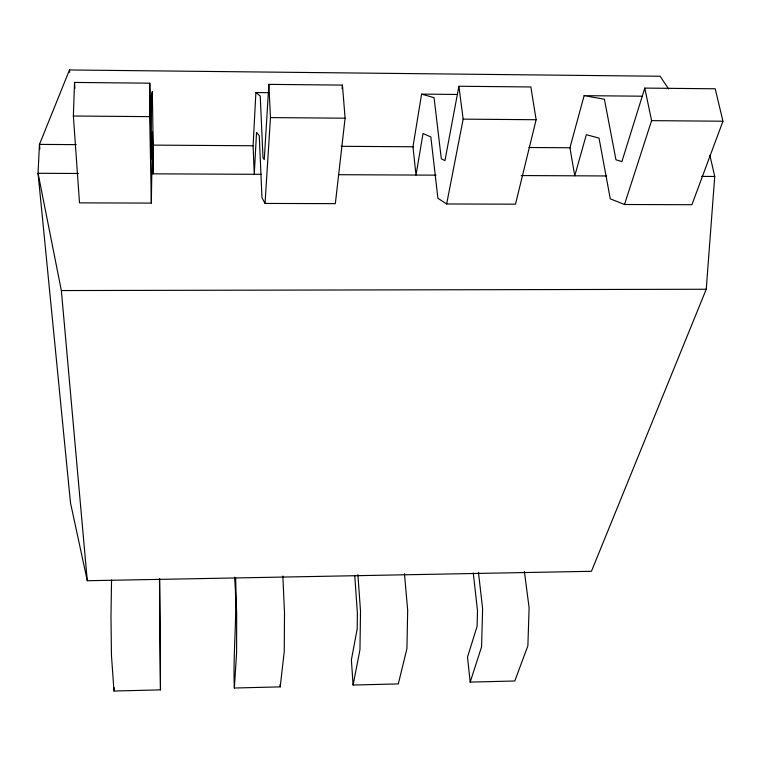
<?xml version="1.0" encoding="UTF-8"?>
<svg xmlns="http://www.w3.org/2000/svg" width="761" height="761" viewBox="0 0 761 761"><rect width="100%" height="100%" fill="white"/><g stroke="black" fill="none" stroke-linecap="round" stroke-linejoin="round"><path stroke-width="1.14" d="M151.334 203.092L149.708 116.633L149.784 83.187L74.53 82.435L73.37 116.024L79.505 202.873L151.334 203.092L152.466 131.596L153.18 173.831L153.208 145.123L152.314 91.577L151.506 95.049L151.173 158.992L149.784 83.187M159.686 578.56L160.476 689.866L113.979 691.036L114.026 687.544M111.544 580.044L110.982 616.372L111.458 655.383L113.979 691.036M255.886 92.557L253.099 145.751L254.26 174.307L256.543 132.338L259.273 135.743L261.965 197.67L265.037 203.434L335.344 203.644L345.094 118.193L342.45 85.099L268.852 84.366L264.276 159.62L263.002 157.784L260.243 96.057L255.886 92.557L268.947 92.68M282.845 576.01L284.5 612.767L284.262 651.406L280.21 686.869L234.359 688.02L236.604 652.51L236.652 613.766L235.625 577.723M265.037 203.434L270.469 117.603L268.852 84.366M668.605 88.97L660.139 76.252L69.498 69.964L39.448 144.4L38.05 173.289L70.488 502.793L87.287 580.719L591.44 571.302L706.246 289.256L714.741 176.466L709.88 155.32M342.06 88.609L342.45 85.099M421.584 94.117L412.976 146.768L416.01 175.068L423.03 133.527L430.84 136.932L437.898 198.26L446.65 203.977L515.492 204.186L536.125 119.724L530.874 86.963L458.893 86.25L444.957 160.619L441.304 158.792L434.065 97.655L421.584 94.117L457.18 94.459M404.462 573.737L407.677 610.208L406.935 648.591L398.307 683.911L353.085 685.043L359.963 649.666L360.514 611.188L357.889 574.612M446.65 203.977L463.154 119.144L458.893 86.25M584.125 95.658L569.922 147.767L574.764 175.81L586.331 134.687L599.021 138.102L610.284 198.84L624.486 204.509L691.901 204.719L722.95 121.218L715.207 88.79L644.786 88.095L621.889 161.608L615.953 159.781L604.405 99.234L584.125 95.658L642.265 96.2M524.386 571.511L529.104 607.687L527.887 645.804L514.797 680.99L470.184 682.103L481.57 646.869L482.607 608.657L478.46 572.358M624.486 204.509L651.587 120.647L644.786 88.095M78.412 173.479L38.05 173.289L61.356 290.559L706.246 289.256M152.019 173.822L261.337 174.336M338.407 174.697L436.091 175.154M521.228 175.553L606.707 175.962M701.68 176.409L714.741 176.466M76.281 144.628L39.448 144.4L39.895 149.118M152.314 145.113L253.299 145.751M341.223 146.312L413.699 146.768M528.943 147.501L570.522 147.767M73.37 116.024L149.708 116.633M270.469 117.603L345.094 118.193M463.154 119.144L536.125 119.724M651.587 120.647L722.95 121.218M473.266 572.995L477.508 610.76L477.09 626.36L467.511 657.124L470.184 682.103M61.356 290.559L87.287 580.719M354.778 576.087L357.394 613.261L357.175 628.976L351.392 659.863L353.085 685.043M69.498 69.964L69.66 72.333M74.53 82.435L74.93 88.295M280.115 684.567L280.21 686.869M234.502 577.171C237.908 614.165 232.742 651.055 234.359 688.02M160.476 689.866L159.477 579.15"/></g></svg>
